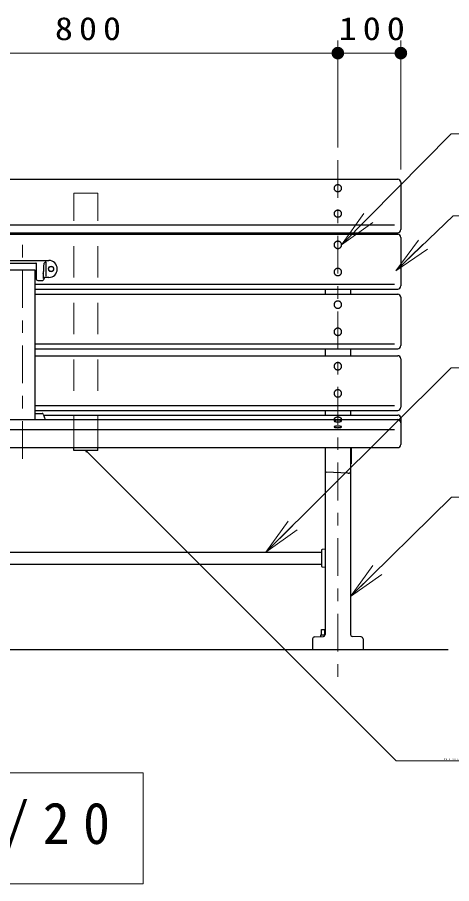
# Model space of a CAD drawing. Units: millimetres on the paper, scale 1:20. Extents: x -365 to 12, y -47 to 257.
# Drawn here: x -240 to -205.6, y 70.8 to 139.6 of the extents above; entities that cross this region are included whole.
import ezdxf

# ---------------------------------------------------------------- set-up
doc = ezdxf.new("R2010")
doc.units = ezdxf.units.MM
doc.linetypes.add('USER1', pattern=[4.5, 2.5, -2])
doc.linetypes.add('USER2', pattern=[6, 3, -1, 1, -1])
doc.layers.add('LY_1', color=7, linetype='Continuous', lineweight=25)
doc.styles.add('ＭＳ ゴシック', font='')
doc.styles.get('ＭＳ ゴシック').set_extended_font_data('MS Gothic')

# ---------------------------------------------------------------- blocks, each defined once
blk = doc.blocks.new('filled_dot')
at = {"color": 0, "linetype": 'Continuous', "lineweight": -2, "const_width": 1.25}
blk.add_lwpolyline([(-0.625, 0, 1), (0.625, 0, 1)], format="xyb", close=True, dxfattribs=at)

msp = doc.modelspace()

# ---------------------------------------------------------------- linework, layer by layer
at = {"layer": 'LY_1', "lineweight": 13}
for p, q in [((-214.596, 129.276), (-214.596, 137.776)), ((-209.596, 127.526), (-209.596, 137.776)), ((-254.596, 136.776), (-214.596, 136.776)), ((-214.596, 136.776), (-209.596, 136.776)), ((-214.296, 121.556), (-212.545, 124.043)), ((-214.296, 121.556), (-212.189, 123.692)), ((-211.833, 123.341), (-214.296, 121.556)), ((-210.009, 119.499), (-208.188, 121.934)), ((-210.009, 119.499), (-207.842, 121.573)), ((-207.496, 121.212), (-210.009, 119.499)), ((-220.297, 97.162), (-218.525, 99.634)), ((-220.297, 97.162), (-218.172, 99.279)), ((-217.819, 98.925), (-220.297, 97.162)), ((-213.596, 93.643), (-211.808, 96.103)), ((-213.596, 93.643), (-211.457, 95.747)), ((-211.107, 95.39), (-213.596, 93.643)), ((-230.04, 79.647), (-277.84, 79.647)), ((-230.04, 70.847), (-230.04, 79.647)), ((-277.84, 70.847), (-230.04, 70.847))]:
    msp.add_line(p, q, dxfattribs=at)
at = {"layer": 'LY_1', "linetype": 'USER2', "lineweight": 13}
for p, q in [((-214.596, 128.276), (-214.596, 86.345)), ((-239.596, 104.564), (-239.596, 122.462))]:
    msp.add_line(p, q, dxfattribs=at)
at = {"layer": 'LY_1', "color": 4}
for p, q in [((-299.346, 126.776), (-209.846, 126.776)), ((-209.596, 126.526), (-209.596, 122.773)), ((-299.346, 122.523), (-209.846, 122.523)), ((-215.596, 122.523), (-215.596, 122.393)), ((-213.596, 122.523), (-213.596, 122.393)), ((-299.346, 122.393), (-209.846, 122.393)), ((-209.596, 122.143), (-209.596, 118.3)), ((-238.596, 118.05), (-209.846, 118.05)), ((-238.596, 117.647), (-209.846, 117.647)), ((-215.596, 118.05), (-215.596, 117.647)), ((-213.596, 118.05), (-213.596, 117.647)), ((-209.596, 117.397), (-209.596, 113.554)), ((-238.596, 113.304), (-209.846, 113.304)), ((-215.596, 113.304), (-215.596, 112.758)), ((-213.596, 113.304), (-213.596, 112.758)), ((-238.596, 112.758), (-209.846, 112.758)), ((-209.596, 112.508), (-209.596, 108.665)), ((-238.596, 108.415), (-209.846, 108.415)), ((-237.933, 108.045), (-209.846, 108.045)), ((-215.596, 108.415), (-215.596, 108.045)), ((-213.596, 108.415), (-213.596, 108.045)), ((-299.346, 107.689), (-209.846, 107.689)), ((-209.596, 107.795), (-209.596, 105.709)), ((-299.346, 105.459), (-209.846, 105.459)), ((-215.596, 105.459), (-215.596, 90.619)), ((-213.596, 105.459), (-213.596, 90.619)), ((-213.546, 105.459), (-213.546, 104.185)), ((-213.546, 104.185), (-213.596, 104.183)), ((-213.796, 103.435), (-215.5, 103.503)), ((-213.796, 103.435), (-213.692, 103.439)), ((-253.296, 97.162), (-215.896, 97.162)), ((-215.896, 97.315), (-215.896, 96.055)), ((-215.596, 97.391), (-215.851, 97.364)), ((-253.296, 96.207), (-215.896, 96.207)), ((-215.851, 96.005), (-215.596, 95.978)), ((-216.596, 90.29), (-216.596, 89.435)), ((-216.452, 90.44), (-215.74, 90.469)), ((-212.74, 90.44), (-213.452, 90.469)), ((-212.596, 90.29), (-212.596, 89.435)), ((-305.63, 89.435), (-205.846, 89.435))]:
    msp.add_line(p, q, dxfattribs=at)
at = {"layer": 'LY_1', "linetype": 'USER1', "lineweight": 13}
for p, q in [((-233.646, 125.655), (-235.546, 125.655)), ((-235.546, 105.459), (-235.546, 125.655)), ((-233.646, 105.459), (-233.646, 125.655))]:
    msp.add_line(p, q, dxfattribs=at)
at = {"layer": 'LY_1'}
for p, q in [((-299.096, 123.137), (-210.096, 123.137)), ((-241.671, 120.315), (-238.596, 120.315)), ((-240.642, 120.108), (-238.596, 120.108)), ((-238.596, 120.315), (-237.521, 120.315)), ((-238.596, 120.108), (-238.55, 120.108)), ((-238.5, 118.815), (-238.5, 120.058)), ((-237.764, 120.204), (-237.764, 119.066)), ((-238.596, 119.545), (-240.596, 119.545)), ((-238.596, 107.689), (-238.596, 119.545)), ((-237.96, 119.29), (-237.96, 118.873)), ((-238.596, 118.44), (-210.096, 118.44)), ((-238.4, 118.715), (-238.043, 118.715)), ((-237.858, 118.952), (-237.955, 118.768)), ((-237.521, 118.965), (-237.836, 118.965)), ((-238.596, 113.694), (-210.096, 113.694)), ((-238.596, 108.805), (-210.096, 108.805)), ((-238.596, 108.175), (-238.052, 108.175)), ((-237.958, 108.11), (-237.798, 107.689)), ((-299.096, 106.898), (-210.096, 106.898)), ((-235.546, 105.234), (-235.546, 105.459)), ((-233.646, 105.234), (-235.546, 105.234)), ((-234.596, 105.234), (-234.49, 105.128)), ((-234.596, 105.234), (-234.472, 105.145)), ((-234.508, 105.11), (-234.596, 105.234)), ((-233.646, 105.234), (-233.646, 105.459)), ((-215.894, 90.61), (-215.894, 91.01)), ((-215.894, 91.01), (-215.596, 91.01)), ((-215.62, 90.61), (-215.62, 91.01)), ((-215.946, 90.461), (-215.946, 90.61)), ((-215.946, 90.61), (-215.596, 90.61))]:
    msp.add_line(p, q, dxfattribs=at)
at = {"layer": 'LY_1', "lineweight": 13}
for points in [[(-214.296, 121.556), (-205.596, 130.375), (-157.06, 130.375)], [(-210.009, 119.499), (-205.443, 123.869), (-166.213, 123.869)], [(-220.297, 97.162), (-205.612, 111.795), (-172.453, 111.795)], [(-234.596, 105.234), (-209.96, 80.598), (-204.655, 80.598)], [(-213.596, 93.643), (-205.58, 101.529), (-172.135, 101.529)]]:
    msp.add_lwpolyline(points, dxfattribs=at)
at = {"layer": 'LY_1', "color": 4}
for points in [[(-214.296, 126.05), (-214.297, 126.073), (-214.3, 126.096), (-214.306, 126.119), (-214.314, 126.142), (-214.324, 126.163), (-214.336, 126.184), (-214.35, 126.204), (-214.366, 126.223), (-214.384, 126.24), (-214.403, 126.256), (-214.424, 126.27), (-214.446, 126.283), (-214.469, 126.293), (-214.493, 126.302), (-214.518, 126.309), (-214.544, 126.315), (-214.57, 126.318), (-214.596, 126.319), (-214.622, 126.318), (-214.648, 126.315), (-214.674, 126.309), (-214.699, 126.302), (-214.723, 126.293), (-214.746, 126.283), (-214.768, 126.27), (-214.789, 126.256), (-214.808, 126.24), (-214.826, 126.223), (-214.842, 126.204), (-214.856, 126.184), (-214.868, 126.163), (-214.878, 126.142), (-214.886, 126.119), (-214.891, 126.096), (-214.895, 126.073), (-214.896, 126.05), (-214.895, 126.026), (-214.891, 126.003), (-214.886, 125.98), (-214.878, 125.958), (-214.868, 125.936), (-214.856, 125.915), (-214.842, 125.895), (-214.826, 125.877), (-214.808, 125.86), (-214.789, 125.844), (-214.768, 125.829), (-214.746, 125.817), (-214.723, 125.806), (-214.699, 125.797), (-214.674, 125.79), (-214.648, 125.785), (-214.622, 125.782), (-214.596, 125.781), (-214.57, 125.782), (-214.544, 125.785), (-214.518, 125.79), (-214.493, 125.797), (-214.469, 125.806), (-214.446, 125.817), (-214.424, 125.829), (-214.403, 125.844), (-214.384, 125.86), (-214.366, 125.877), (-214.35, 125.895), (-214.336, 125.915), (-214.324, 125.936), (-214.314, 125.958), (-214.306, 125.98), (-214.3, 126.003), (-214.297, 126.026)], [(-214.296, 124.033), (-214.297, 124.057), (-214.3, 124.08), (-214.306, 124.103), (-214.314, 124.125), (-214.324, 124.147), (-214.336, 124.168), (-214.35, 124.187), (-214.366, 124.206), (-214.384, 124.223), (-214.403, 124.239), (-214.424, 124.253), (-214.446, 124.266), (-214.469, 124.277), (-214.493, 124.286), (-214.518, 124.293), (-214.544, 124.298), (-214.57, 124.301), (-214.596, 124.302), (-214.622, 124.301), (-214.648, 124.298), (-214.674, 124.293), (-214.699, 124.286), (-214.723, 124.277), (-214.746, 124.266), (-214.768, 124.253), (-214.789, 124.239), (-214.808, 124.223), (-214.826, 124.206), (-214.842, 124.187), (-214.856, 124.168), (-214.868, 124.147), (-214.878, 124.125), (-214.886, 124.103), (-214.891, 124.08), (-214.895, 124.057), (-214.896, 124.033), (-214.895, 124.01), (-214.891, 123.986), (-214.886, 123.964), (-214.878, 123.941), (-214.868, 123.919), (-214.856, 123.899), (-214.842, 123.879), (-214.826, 123.86), (-214.808, 123.843), (-214.789, 123.827), (-214.768, 123.813), (-214.746, 123.8), (-214.723, 123.789), (-214.699, 123.78), (-214.674, 123.773), (-214.648, 123.768), (-214.622, 123.765), (-214.596, 123.764), (-214.57, 123.765), (-214.544, 123.768), (-214.518, 123.773), (-214.493, 123.78), (-214.469, 123.789), (-214.446, 123.8), (-214.424, 123.813), (-214.403, 123.827), (-214.384, 123.843), (-214.366, 123.86), (-214.35, 123.879), (-214.336, 123.899), (-214.324, 123.919), (-214.314, 123.941), (-214.306, 123.964), (-214.3, 123.986), (-214.297, 124.01)], [(-214.296, 121.556), (-214.297, 121.581), (-214.3, 121.606), (-214.306, 121.63), (-214.314, 121.654), (-214.324, 121.678), (-214.336, 121.7), (-214.35, 121.721), (-214.366, 121.741), (-214.384, 121.759), (-214.403, 121.776), (-214.424, 121.792), (-214.446, 121.805), (-214.469, 121.817), (-214.493, 121.826), (-214.518, 121.834), (-214.544, 121.839), (-214.57, 121.843), (-214.596, 121.844), (-214.622, 121.843), (-214.648, 121.839), (-214.674, 121.834), (-214.699, 121.826), (-214.723, 121.817), (-214.746, 121.805), (-214.768, 121.792), (-214.789, 121.776), (-214.808, 121.759), (-214.826, 121.741), (-214.842, 121.721), (-214.856, 121.7), (-214.868, 121.678), (-214.878, 121.654), (-214.886, 121.63), (-214.891, 121.606), (-214.895, 121.581), (-214.896, 121.556), (-214.895, 121.531), (-214.891, 121.506), (-214.886, 121.482), (-214.878, 121.458), (-214.868, 121.434), (-214.856, 121.412), (-214.842, 121.391), (-214.826, 121.371), (-214.808, 121.353), (-214.789, 121.336), (-214.768, 121.32), (-214.746, 121.307), (-214.723, 121.295), (-214.699, 121.286), (-214.674, 121.278), (-214.648, 121.273), (-214.622, 121.269), (-214.596, 121.268), (-214.57, 121.269), (-214.544, 121.273), (-214.518, 121.278), (-214.493, 121.286), (-214.469, 121.295), (-214.446, 121.307), (-214.424, 121.32), (-214.403, 121.336), (-214.384, 121.353), (-214.366, 121.371), (-214.35, 121.391), (-214.336, 121.412), (-214.324, 121.434), (-214.314, 121.458), (-214.306, 121.482), (-214.3, 121.506), (-214.297, 121.531)], [(-214.296, 119.399), (-214.297, 119.424), (-214.3, 119.449), (-214.306, 119.473), (-214.314, 119.497), (-214.324, 119.52), (-214.336, 119.543), (-214.35, 119.564), (-214.366, 119.584), (-214.384, 119.602), (-214.403, 119.619), (-214.424, 119.634), (-214.446, 119.648), (-214.469, 119.659), (-214.493, 119.669), (-214.518, 119.677), (-214.544, 119.682), (-214.57, 119.685), (-214.596, 119.686), (-214.622, 119.685), (-214.648, 119.682), (-214.674, 119.677), (-214.699, 119.669), (-214.723, 119.659), (-214.746, 119.648), (-214.768, 119.634), (-214.789, 119.619), (-214.808, 119.602), (-214.826, 119.584), (-214.842, 119.564), (-214.856, 119.543), (-214.868, 119.52), (-214.878, 119.497), (-214.886, 119.473), (-214.891, 119.449), (-214.895, 119.424), (-214.896, 119.399), (-214.895, 119.374), (-214.891, 119.349), (-214.886, 119.324), (-214.878, 119.3), (-214.868, 119.277), (-214.856, 119.255), (-214.842, 119.234), (-214.826, 119.214), (-214.808, 119.195), (-214.789, 119.178), (-214.768, 119.163), (-214.746, 119.15), (-214.723, 119.138), (-214.699, 119.129), (-214.674, 119.121), (-214.648, 119.116), (-214.622, 119.112), (-214.596, 119.111), (-214.57, 119.112), (-214.544, 119.116), (-214.518, 119.121), (-214.493, 119.129), (-214.469, 119.138), (-214.446, 119.15), (-214.424, 119.163), (-214.403, 119.178), (-214.384, 119.195), (-214.366, 119.214), (-214.35, 119.234), (-214.336, 119.255), (-214.324, 119.277), (-214.314, 119.3), (-214.306, 119.324), (-214.3, 119.349), (-214.297, 119.374)], [(-214.296, 116.81), (-214.297, 116.835), (-214.3, 116.86), (-214.306, 116.885), (-214.314, 116.909), (-214.324, 116.932), (-214.336, 116.954), (-214.35, 116.975), (-214.366, 116.995), (-214.384, 117.014), (-214.403, 117.031), (-214.424, 117.046), (-214.446, 117.059), (-214.469, 117.071), (-214.493, 117.08), (-214.518, 117.088), (-214.544, 117.093), (-214.57, 117.097), (-214.596, 117.098), (-214.622, 117.097), (-214.648, 117.093), (-214.674, 117.088), (-214.699, 117.08), (-214.723, 117.071), (-214.746, 117.059), (-214.768, 117.046), (-214.789, 117.031), (-214.808, 117.014), (-214.826, 116.995), (-214.842, 116.975), (-214.856, 116.954), (-214.868, 116.932), (-214.878, 116.909), (-214.886, 116.885), (-214.891, 116.86), (-214.895, 116.835), (-214.896, 116.81), (-214.895, 116.785), (-214.891, 116.76), (-214.886, 116.736), (-214.878, 116.712), (-214.868, 116.689), (-214.856, 116.666), (-214.842, 116.645), (-214.826, 116.625), (-214.808, 116.607), (-214.789, 116.59), (-214.768, 116.575), (-214.746, 116.561), (-214.723, 116.55), (-214.699, 116.54), (-214.674, 116.532), (-214.648, 116.527), (-214.622, 116.524), (-214.596, 116.523), (-214.57, 116.524), (-214.544, 116.527), (-214.518, 116.532), (-214.493, 116.54), (-214.469, 116.55), (-214.446, 116.561), (-214.424, 116.575), (-214.403, 116.59), (-214.384, 116.607), (-214.366, 116.625), (-214.35, 116.645), (-214.336, 116.666), (-214.324, 116.689), (-214.314, 116.712), (-214.306, 116.736), (-214.3, 116.76), (-214.297, 116.785)], [(-214.296, 114.653), (-214.297, 114.678), (-214.3, 114.703), (-214.306, 114.727), (-214.314, 114.751), (-214.324, 114.775), (-214.336, 114.797), (-214.35, 114.818), (-214.366, 114.838), (-214.384, 114.856), (-214.403, 114.873), (-214.424, 114.889), (-214.446, 114.902), (-214.469, 114.914), (-214.493, 114.923), (-214.518, 114.931), (-214.544, 114.936), (-214.57, 114.939), (-214.596, 114.941), (-214.622, 114.939), (-214.648, 114.936), (-214.674, 114.931), (-214.699, 114.923), (-214.723, 114.914), (-214.746, 114.902), (-214.768, 114.889), (-214.789, 114.873), (-214.808, 114.856), (-214.826, 114.838), (-214.842, 114.818), (-214.856, 114.797), (-214.868, 114.775), (-214.878, 114.751), (-214.886, 114.727), (-214.891, 114.703), (-214.895, 114.678), (-214.896, 114.653), (-214.895, 114.628), (-214.891, 114.603), (-214.886, 114.579), (-214.878, 114.555), (-214.868, 114.531), (-214.856, 114.509), (-214.842, 114.488), (-214.826, 114.468), (-214.808, 114.45), (-214.789, 114.433), (-214.768, 114.417), (-214.746, 114.404), (-214.723, 114.392), (-214.699, 114.383), (-214.674, 114.375), (-214.648, 114.37), (-214.622, 114.366), (-214.596, 114.365), (-214.57, 114.366), (-214.544, 114.37), (-214.518, 114.375), (-214.493, 114.383), (-214.469, 114.392), (-214.446, 114.404), (-214.424, 114.417), (-214.403, 114.433), (-214.384, 114.45), (-214.366, 114.468), (-214.35, 114.488), (-214.336, 114.509), (-214.324, 114.531), (-214.314, 114.555), (-214.306, 114.579), (-214.3, 114.603), (-214.297, 114.628)], [(-214.296, 111.921), (-214.297, 111.946), (-214.3, 111.97), (-214.306, 111.995), (-214.314, 112.019), (-214.324, 112.042), (-214.336, 112.064), (-214.35, 112.085), (-214.366, 112.105), (-214.384, 112.124), (-214.403, 112.141), (-214.424, 112.156), (-214.446, 112.17), (-214.469, 112.181), (-214.493, 112.191), (-214.518, 112.198), (-214.544, 112.204), (-214.57, 112.207), (-214.596, 112.208), (-214.622, 112.207), (-214.648, 112.204), (-214.674, 112.198), (-214.699, 112.191), (-214.723, 112.181), (-214.746, 112.17), (-214.768, 112.156), (-214.789, 112.141), (-214.808, 112.124), (-214.826, 112.105), (-214.842, 112.085), (-214.856, 112.064), (-214.868, 112.042), (-214.878, 112.019), (-214.886, 111.995), (-214.891, 111.97), (-214.895, 111.946), (-214.896, 111.921), (-214.895, 111.895), (-214.891, 111.871), (-214.886, 111.846), (-214.878, 111.822), (-214.868, 111.799), (-214.856, 111.777), (-214.842, 111.756), (-214.826, 111.736), (-214.808, 111.717), (-214.789, 111.7), (-214.768, 111.685), (-214.746, 111.671), (-214.723, 111.66), (-214.699, 111.65), (-214.674, 111.643), (-214.648, 111.637), (-214.622, 111.634), (-214.596, 111.633), (-214.57, 111.634), (-214.544, 111.637), (-214.518, 111.643), (-214.493, 111.65), (-214.469, 111.66), (-214.446, 111.671), (-214.424, 111.685), (-214.403, 111.7), (-214.384, 111.717), (-214.366, 111.736), (-214.35, 111.756), (-214.336, 111.777), (-214.324, 111.799), (-214.314, 111.822), (-214.306, 111.846), (-214.3, 111.871), (-214.297, 111.895)], [(-214.296, 109.763), (-214.297, 109.788), (-214.3, 109.813), (-214.306, 109.838), (-214.314, 109.862), (-214.324, 109.885), (-214.336, 109.907), (-214.35, 109.928), (-214.366, 109.948), (-214.384, 109.967), (-214.403, 109.984), (-214.424, 109.999), (-214.446, 110.012), (-214.469, 110.024), (-214.493, 110.034), (-214.518, 110.041), (-214.544, 110.047), (-214.57, 110.05), (-214.596, 110.051), (-214.622, 110.05), (-214.648, 110.047), (-214.674, 110.041), (-214.699, 110.034), (-214.723, 110.024), (-214.746, 110.012), (-214.768, 109.999), (-214.789, 109.984), (-214.808, 109.967), (-214.826, 109.948), (-214.842, 109.928), (-214.856, 109.907), (-214.868, 109.885), (-214.878, 109.862), (-214.886, 109.838), (-214.891, 109.813), (-214.895, 109.788), (-214.896, 109.763), (-214.895, 109.738), (-214.891, 109.713), (-214.886, 109.689), (-214.878, 109.665), (-214.868, 109.642), (-214.856, 109.619), (-214.842, 109.598), (-214.826, 109.578), (-214.808, 109.56), (-214.789, 109.543), (-214.768, 109.528), (-214.746, 109.514), (-214.723, 109.503), (-214.699, 109.493), (-214.674, 109.485), (-214.648, 109.48), (-214.622, 109.477), (-214.596, 109.476), (-214.57, 109.477), (-214.544, 109.48), (-214.518, 109.485), (-214.493, 109.493), (-214.469, 109.503), (-214.446, 109.514), (-214.424, 109.528), (-214.403, 109.543), (-214.384, 109.56), (-214.366, 109.578), (-214.35, 109.598), (-214.336, 109.619), (-214.324, 109.642), (-214.314, 109.665), (-214.306, 109.689), (-214.3, 109.713), (-214.297, 109.738)], [(-214.296, 107.574), (-214.297, 107.579), (-214.3, 107.585), (-214.306, 107.59), (-214.314, 107.595), (-214.324, 107.6), (-214.336, 107.605), (-214.35, 107.61), (-214.366, 107.614), (-214.384, 107.618), (-214.403, 107.622), (-214.424, 107.625), (-214.446, 107.628), (-214.469, 107.63), (-214.493, 107.632), (-214.518, 107.634), (-214.544, 107.635), (-214.57, 107.636), (-214.596, 107.636), (-214.622, 107.636), (-214.648, 107.635), (-214.674, 107.634), (-214.699, 107.632), (-214.723, 107.63), (-214.746, 107.628), (-214.768, 107.625), (-214.789, 107.622), (-214.808, 107.618), (-214.826, 107.614), (-214.842, 107.61), (-214.856, 107.605), (-214.868, 107.6), (-214.878, 107.595), (-214.886, 107.59), (-214.891, 107.585), (-214.895, 107.579), (-214.896, 107.574), (-214.895, 107.568), (-214.891, 107.563), (-214.886, 107.558), (-214.878, 107.552), (-214.868, 107.547), (-214.856, 107.543), (-214.842, 107.538), (-214.826, 107.534), (-214.808, 107.53), (-214.789, 107.526), (-214.768, 107.523), (-214.746, 107.52), (-214.723, 107.517), (-214.699, 107.515), (-214.674, 107.513), (-214.648, 107.512), (-214.622, 107.512), (-214.596, 107.511), (-214.57, 107.512), (-214.544, 107.512), (-214.518, 107.513), (-214.493, 107.515), (-214.469, 107.517), (-214.446, 107.52), (-214.424, 107.523), (-214.403, 107.526), (-214.384, 107.53), (-214.366, 107.534), (-214.35, 107.538), (-214.336, 107.543), (-214.324, 107.547), (-214.314, 107.552), (-214.306, 107.558), (-214.3, 107.563), (-214.297, 107.568)], [(-214.296, 107.106), (-214.297, 107.111), (-214.3, 107.117), (-214.306, 107.122), (-214.314, 107.127), (-214.324, 107.132), (-214.336, 107.137), (-214.35, 107.142), (-214.366, 107.146), (-214.384, 107.15), (-214.403, 107.154), (-214.424, 107.157), (-214.446, 107.16), (-214.469, 107.162), (-214.493, 107.165), (-214.518, 107.166), (-214.544, 107.167), (-214.57, 107.168), (-214.596, 107.168), (-214.622, 107.168), (-214.648, 107.167), (-214.674, 107.166), (-214.699, 107.165), (-214.723, 107.162), (-214.746, 107.16), (-214.768, 107.157), (-214.789, 107.154), (-214.808, 107.15), (-214.826, 107.146), (-214.842, 107.142), (-214.856, 107.137), (-214.868, 107.132), (-214.878, 107.127), (-214.886, 107.122), (-214.891, 107.117), (-214.895, 107.111), (-214.896, 107.106), (-214.895, 107.1), (-214.891, 107.095), (-214.886, 107.09), (-214.878, 107.085), (-214.868, 107.08), (-214.856, 107.075), (-214.842, 107.07), (-214.826, 107.066), (-214.808, 107.062), (-214.789, 107.058), (-214.768, 107.055), (-214.746, 107.052), (-214.723, 107.049), (-214.699, 107.047), (-214.674, 107.046), (-214.648, 107.045), (-214.622, 107.044), (-214.596, 107.044), (-214.57, 107.044), (-214.544, 107.045), (-214.518, 107.046), (-214.493, 107.047), (-214.469, 107.049), (-214.446, 107.052), (-214.424, 107.055), (-214.403, 107.058), (-214.384, 107.062), (-214.366, 107.066), (-214.35, 107.07), (-214.336, 107.075), (-214.324, 107.08), (-214.314, 107.085), (-214.306, 107.09), (-214.3, 107.095), (-214.297, 107.1)]]:
    msp.add_lwpolyline(points, close=True, dxfattribs=at)
at = {"layer": 'LY_1'}
msp.add_lwpolyline([(-237.764, 120.204), (-237.802, 120.185), (-237.837, 120.162), (-237.866, 120.135), (-237.892, 120.103), (-237.909, 120.066), (-237.921, 120.024), (-237.929, 119.975), (-237.935, 119.919), (-237.94, 119.85), (-237.944, 119.774), (-237.948, 119.694), (-237.951, 119.613), (-237.953, 119.533), (-237.955, 119.457), (-237.957, 119.388), (-237.958, 119.33), (-237.959, 119.285), (-237.96, 119.255), (-237.96, 119.244), (-237.96, 119.255), (-237.96, 119.29)], dxfattribs=at)
at = {"layer": 'LY_1', "color": 4}
msp.add_lwpolyline([(-214.302, 107.689), (-214.297, 107.709), (-214.297, 107.73), (-214.302, 107.751), (-214.314, 107.771), (-214.33, 107.79), (-214.351, 107.808), (-214.377, 107.824), (-214.408, 107.839), (-214.441, 107.851), (-214.478, 107.86), (-214.516, 107.867), (-214.557, 107.871), (-214.597, 107.873), (-214.638, 107.871), (-214.679, 107.867), (-214.717, 107.86), (-214.753, 107.85), (-214.787, 107.838), (-214.817, 107.823), (-214.842, 107.807), (-214.863, 107.789), (-214.879, 107.77), (-214.89, 107.749), (-214.895, 107.729), (-214.895, 107.709), (-214.89, 107.689)], dxfattribs=at)
at = {"layer": 'LY_1', "lineweight": 13}
msp.add_circle((-237.346, 119.64), 0.225, dxfattribs=at)
at = {"layer": 'LY_1'}
msp.add_circle((-237.346, 119.64), 0.2, dxfattribs=at)
at = {"layer": 'LY_1', "color": 4}
for centre, radius, start, end in [((-209.846, 126.526), 0.25, 0, 89.99998), ((-209.846, 122.773), 0.25, 270.00002, 0), ((-209.846, 122.143), 0.25, 0, 89.99998), ((-209.846, 118.3), 0.25, 270.00002, 0), ((-209.846, 117.397), 0.25, 0, 89.99998), ((-209.846, 113.554), 0.25, 270.00002, 0), ((-209.846, 112.508), 0.25, 0, 89.99998), ((-209.846, 108.665), 0.25, 270.00002, 0), ((-209.846, 107.795), 0.25, 0, 89.99998), ((-209.846, 107.439), 0.25, 0, 89.99998), ((-209.846, 105.709), 0.25, 270.00002, 0), ((-215.496, 103.603), 0.1, 180, 267.70943), ((-213.696, 103.539), 0.1, 272.29064, 0.00004), ((-215.846, 97.315), 0.05, 96.00898, 179.99996), ((-215.846, 96.055), 0.05, 179.99996, 263.99096), ((-216.446, 90.29), 0.15, 92.29005, 179.99996), ((-215.746, 90.619), 0.15, 272.28999, 0), ((-213.446, 90.619), 0.15, 179.99996, 267.70997), ((-212.746, 90.29), 0.15, 0, 87.70991)]:
    msp.add_arc(centre, radius, start, end, dxfattribs=at)
at = {"layer": 'LY_1'}
for centre, radius, start, end in [((-238.55, 120.058), 0.05, 359.99999, 90), ((-237.521, 119.64), 0.675, 270, 90), ((-238.4, 118.815), 0.1, 180, 270), ((-238.043, 118.815), 0.1, 270, 332.13251), ((-237.836, 118.94), 0.025, 90, 152.13251), ((-238.052, 108.075), 0.1, 20.79686, 90)]:
    msp.add_arc(centre, radius, start, end, dxfattribs=at)

# ---------------------------------------------------------------- block references
at = {"layer": 'LY_1', "lineweight": 13, "xscale": 0.4, "yscale": 0.4}
msp.add_blockref('filled_dot', (-214.596, 136.776), dxfattribs=at)
at = {"layer": 'LY_1', "lineweight": 13, "xscale": 0.4, "yscale": 0.4, "rotation": 180}
for p in [(-214.596, 136.776), (-209.596, 136.776)]:
    msp.add_blockref('filled_dot', p, dxfattribs=at)

# ---------------------------------------------------------------- texts
at = {"layer": 'LY_1', "style": 'ＭＳ ゴシック'}
for s, insert, char_height, attachment_point in [('\\T1.33;\\W1.15;800', (-234.179, 137.776), 1.833, 8), ('\\T1.33;\\W1.15;100', (-211.667, 137.776), 1.833, 8), ('\\T1.5;\\W1.1;PL-4.5Ｘ38ｗ', (-206.155, 80.731), 0.11, 4), ('\\T1.5;\\W0.95;正面図\u3000S=1/20', (-276.44, 75.247), 3.299, 4)]:
    msp.add_mtext(s, dxfattribs=dict(at, insert=insert, char_height=char_height, attachment_point=attachment_point))

doc.saveas('drawing.dxf')
